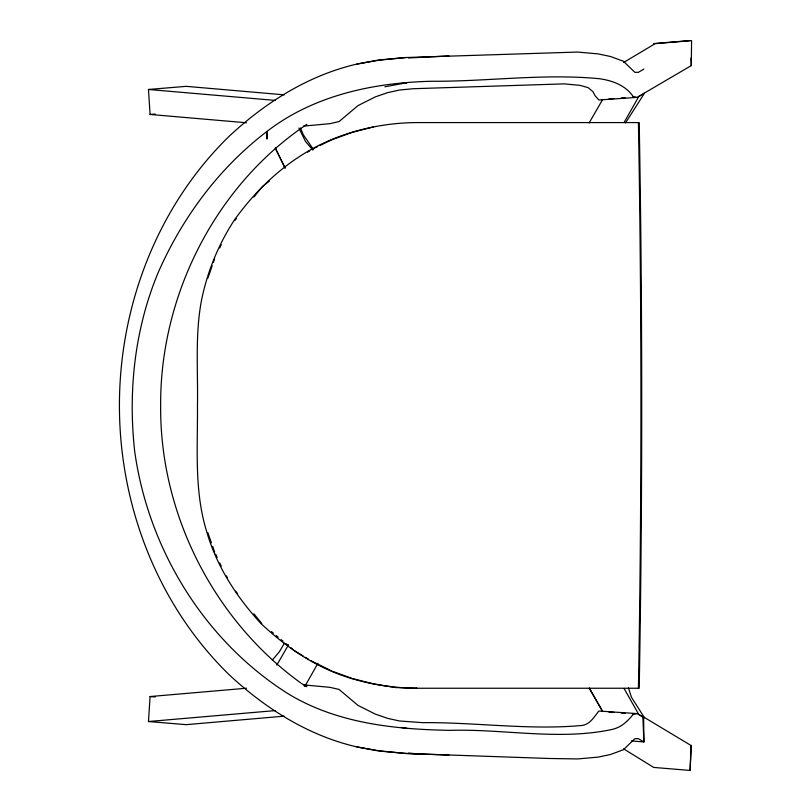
<?xml version="1.0" encoding="UTF-8"?>
<svg xmlns="http://www.w3.org/2000/svg" width="811" height="811" viewBox="0 0 811 811"><rect width="100%" height="100%" fill="white"/><g stroke="black" fill="none" stroke-linecap="round" stroke-linejoin="round"><path stroke-width="1.22" d="M623.771 62.386L655.187 43.652L691.57 40.631L691.296 65.59L637.03 97.391L633.746 97.381C626.112 85.55 612.913 80.634 599.441 78.728C543.796 73.314 487.746 81.587 431.989 81.262C373.83 82.57 313.867 95.201 266.951 131.433L266.951 138.863L266.951 132.832M623.629 748.867L653.696 767.419L690.1 770.45L691.013 745.491L643.63 716.985L643.904 741.953L631.353 740.909M690.1 770.45L691.296 745.41M284.225 716.154L186.206 724.659L148.474 721.526L150.076 696.548L246.564 688.225M207.809 278.254L212.229 265.704M213.425 262.288L214.631 258.861M219.72 247.933L221.251 244.648M304.956 686.218L317.922 663.317M624.034 122.573L638.733 96.621L644.471 93.245L625.565 122.846M276.804 665.121L288.523 644.775M589.1 123.008L602.685 99.439M284.458 643.133L279.41 651.72L272.303 660.103M234.815 220.551L236.406 218.585M253.853 197.053L260.99 188.253M266.951 131.433C219.092 167.938 182.414 217.419 158.277 272.354C134.748 328.637 127.996 390.618 134.656 451.028C148.048 548.631 204.159 640.68 287.814 693.557C336.433 723.331 394.582 729.413 450.399 730.356C503.905 728.775 558.667 740.737 611.595 729.555C621.277 727.579 627.907 721.101 633.746 713.619L637.03 713.609L642.87 716.985L643.904 741.943L638.328 738.649L634.901 738.659L623.416 749.729L610.561 754.483L598.062 757.119L577.625 758.944L548.459 758.467L405.865 753.47L376.243 750.54L356.87 746.921C308.322 735.689 265.298 708.429 229.178 674.752C157.466 604.813 119.359 505.071 119.43 405.5C119.359 305.929 157.466 206.187 229.178 136.248C265.298 102.571 308.322 75.311 356.87 64.079L376.243 60.46L405.865 57.53L577.625 52.056L598.062 53.881L610.561 56.517L623.416 61.271L634.901 72.341L638.328 72.351L643.904 69.057M261.781 187.27L269.505 180.853M306.893 124.357C215.331 185.658 159.929 295.782 160.659 405.5C159.655 513.312 213.455 619.776 300.759 682.974M307.541 152.133L309.701 150.826M312.924 148.869L317.486 146.679M319.767 145.585L332.307 139.583L352.592 132.223L373.618 126.891M384.88 86.807L407.051 82.661L400.969 83.563M356.952 64.059L381.271 59.771L405.774 57.53M408.551 57.976L449.02 55.908M303.517 126.121L329.905 123.667L339.069 121.569L357.965 105.623L375.311 96.884L387.597 92.647L399.519 90.021L413.377 88.713L564.253 83.868L580.068 85.368L588.147 87.669L592.912 91.633L595.081 95.698L598.883 99.986L637.03 97.391M148.474 721.526L275.111 710.608M653.696 43.581L690.1 40.55M246.564 122.775L150.076 114.452L148.474 89.474L186.206 86.341L284.225 94.846M150.076 114.452L155.104 114.037M608.899 98.952L613.866 98.557M621.327 97.979L625.058 97.685M632.519 97.107L635.003 96.914M416.246 688.245L639.22 688.245L639.524 669.856A1003.734 61.889 -90 0 0 639.524 140.972L639.22 122.583L416.246 122.583C387.222 122.806 358.361 128.554 331.506 139.583C291.767 156.117 258.8 185.719 234.034 220.551C218.23 244.902 207.18 272.151 201.442 300.607C194.924 335.166 198.117 370.485 197.458 405.409C197.843 447.459 193.991 490.614 206.633 531.428C216.608 566.311 236.599 597.028 260.99 623.547C287.013 648.101 317.243 668.386 351.792 678.594C372.979 684.879 394.957 688.052 417.047 688.245L395.18 687.535L373.618 683.926L352.592 678.594M405.865 753.47L449.02 755.092M637.03 713.609L598.883 711.014C593.703 717.35 589.617 725.46 580.068 725.632C527.718 730.133 475.003 722.185 422.551 722.652L399.519 720.979L387.597 718.353L375.311 714.116L357.965 705.377L339.069 689.431L329.905 687.333L303.517 684.879M608.899 712.048L613.866 712.443M621.327 713.021L625.058 713.315M632.519 713.893L635.003 714.085M150.076 696.548L155.104 696.963M148.474 89.474L275.111 100.392M405.774 753.47L381.271 751.229L356.952 746.941M408.551 753.024L418.344 753.987M400.969 727.437L407.051 728.339M304.46 686.126L306.893 686.643L301.56 683.511M332.307 671.244L351.467 678.189M331.162 670.697L310.775 660.651M294.626 650.848L303.233 656.079M305.392 657.386L308.616 659.343M271.442 631.576L273.368 633.188M276.267 635.591L278.203 637.203M281.103 639.605L283.029 641.207M285.928 643.62L287.864 645.221M290.754 647.634L293.653 650.037M312.864 150.086L305.463 141.408L298.935 128.006M235.606 591.26L237.197 593.216M253.853 613.765L261.781 623.547M313.218 149.163L303.273 134.697L300.496 128.016M226.249 575.78L227.465 577.848M589.303 688.204L602.685 711.561L589.293 688.184M624.034 688.427L638.733 714.379L644.471 717.755L631.455 697.267L628.434 687.89M275.304 148.048L285.148 168.242L275.375 148.149M215.645 554.146L217.176 557.431M219.72 562.895L221.251 566.169M207.809 532.563L211.418 542.833M212.624 546.259L214.631 551.967M690.942 58.078L691.296 65.59M638.419 122.583A1003.734 61.889 -90 0 1 638.419 688.245"/></g></svg>
